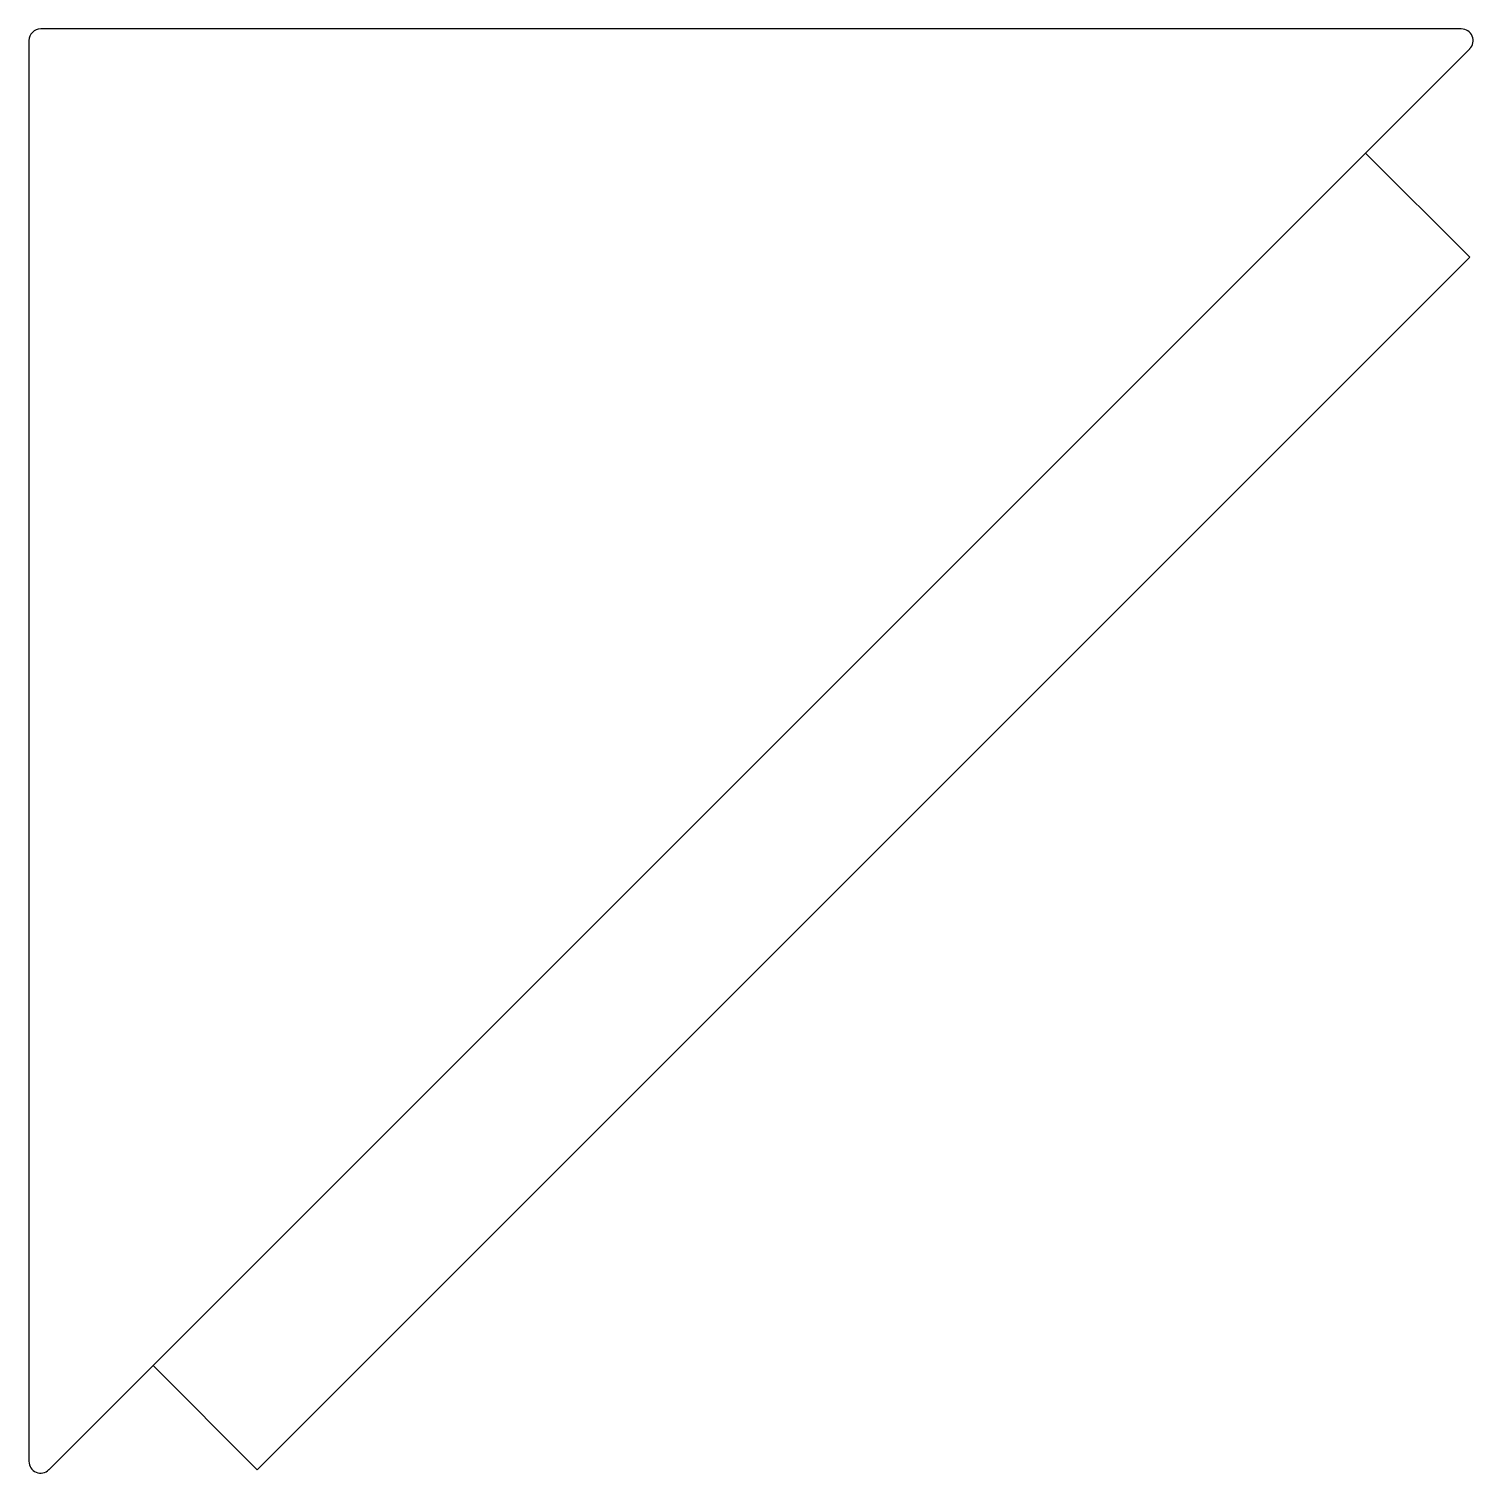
# Model space of a CAD drawing. Header units: millimetres. Extents: x 2087 to 2332, y 171 to 417.
import ezdxf

# ---------------------------------------------------------------- set-up
doc = ezdxf.new("R2010")
doc.units = ezdxf.units.MM
doc.layers.add('cutting', color=1, linetype='Continuous')
doc.layers.add('information', color=3, linetype='Continuous')

msp = doc.modelspace()

# ---------------------------------------------------------------- linework, layer by layer
at = {"layer": 'cutting', "color": 1}
for p, q in [((2086.75, 414.84), (2086.75, 173.45)), ((2330.14, 416.84), (2088.75, 416.84)), ((2313.88, 395.75), (2331.56, 413.43)), ((2331.56, 378.07), (2313.88, 395.75)), ((2228.54, 275.05), (2331.56, 378.07)), ((2125.52, 172.03), (2228.54, 275.05)), ((2090.16, 172.03), (2107.84, 189.71)), ((2107.84, 189.71), (2125.52, 172.03))]:
    msp.add_line(p, q, dxfattribs=at)
for centre, start, end in [((2088.75, 414.84), 90, 180), ((2330.14, 414.84), 315, 90), ((2088.75, 173.45), 180, 315)]:
    msp.add_arc(centre, 2, start, end, dxfattribs=at)
at = {"layer": 'information', "color": 3}
msp.add_line((2107.84, 189.71), (2313.88, 395.75), dxfattribs=at)

doc.saveas('drawing.dxf')
